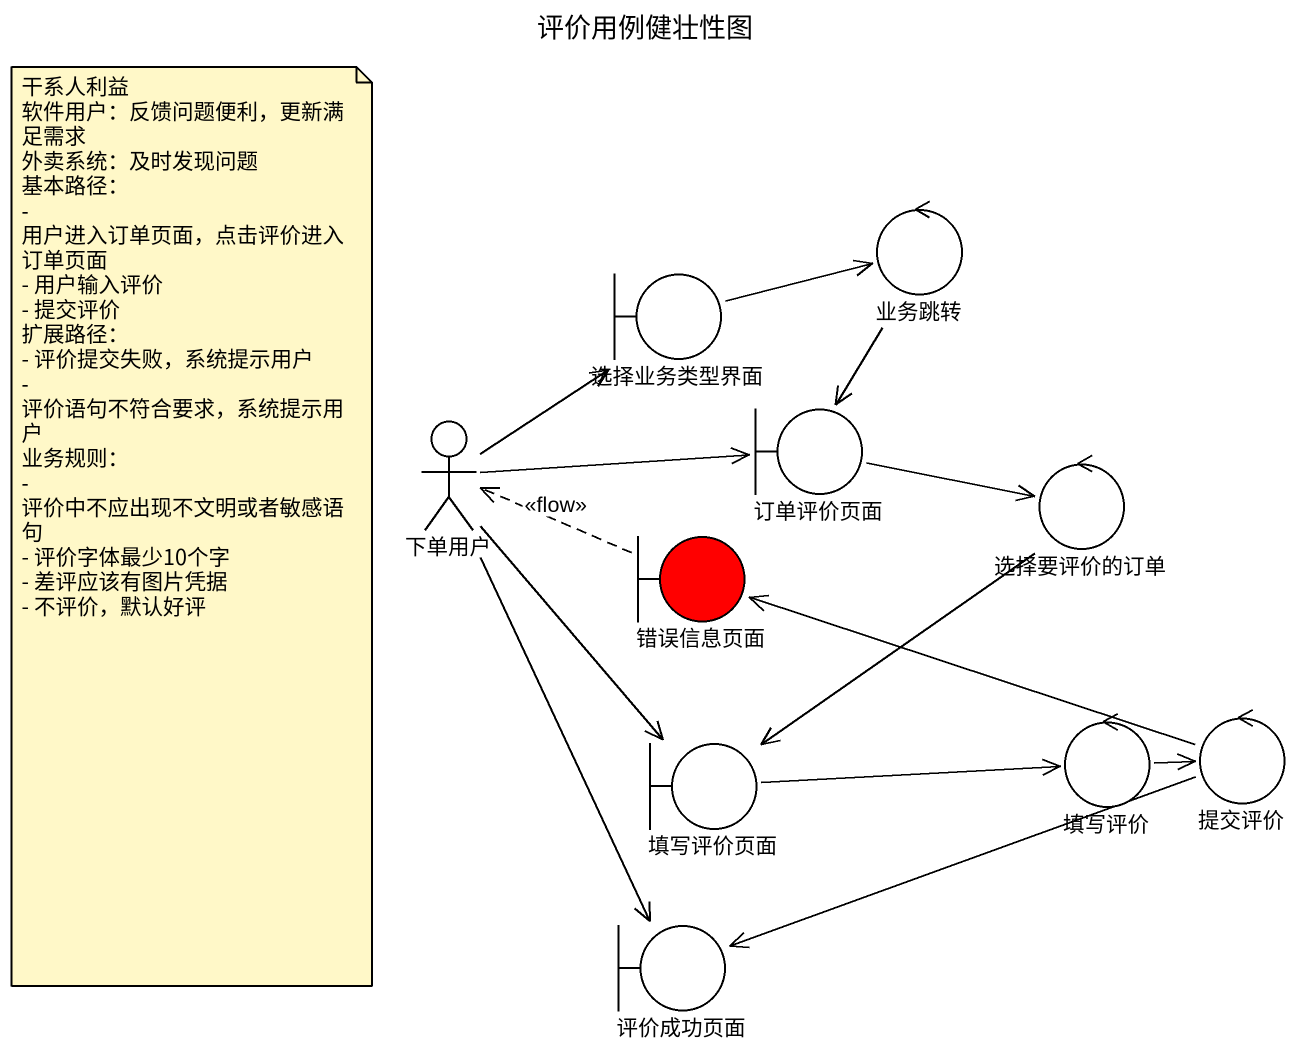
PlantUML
@startuml
title 评价用例健壮性图
control 业务跳转
boundary 选择业务类型界面
actor 下单用户
boundary 订单评价页面
control 选择要评价的订单
boundary 错误信息页面 #FF0000
boundary 填写评价页面
control 填写评价
control 提交评价
boundary 评价成功页面
业务跳转 --> 订单评价页面
选择业务类型界面 -right-> 业务跳转
下单用户 -up-> 选择业务类型界面
下单用户 -right-> 订单评价页面
下单用户 --> 填写评价页面
下单用户 --> 评价成功页面
订单评价页面 -right-> 选择要评价的订单
选择要评价的订单 --> 填写评价页面
错误信息页面 .left.> 下单用户 : <<flow>>
填写评价页面 -right-> 填写评价
填写评价 -right-> 提交评价
提交评价 -left-> 错误信息页面
提交评价 -left-> 评价成功页面
note as N1
  干系人利益
  软件用户：反馈问题便利，更新满足需求
  外卖系统：及时发现问题
  基本路径：
  - 用户进入订单页面，点击评价进入订单页面
  - 用户输入评价
  - 提交评价
  扩展路径：
  - 评价提交失败，系统提示用户
  - 评价语句不符合要求，系统提示用户
  业务规则：
  - 评价中不应出现不文明或者敏感语句
  - 评价字体最少10个字
  - 差评应该有图片凭据
  - 不评价，默认好评
end note
@enduml
